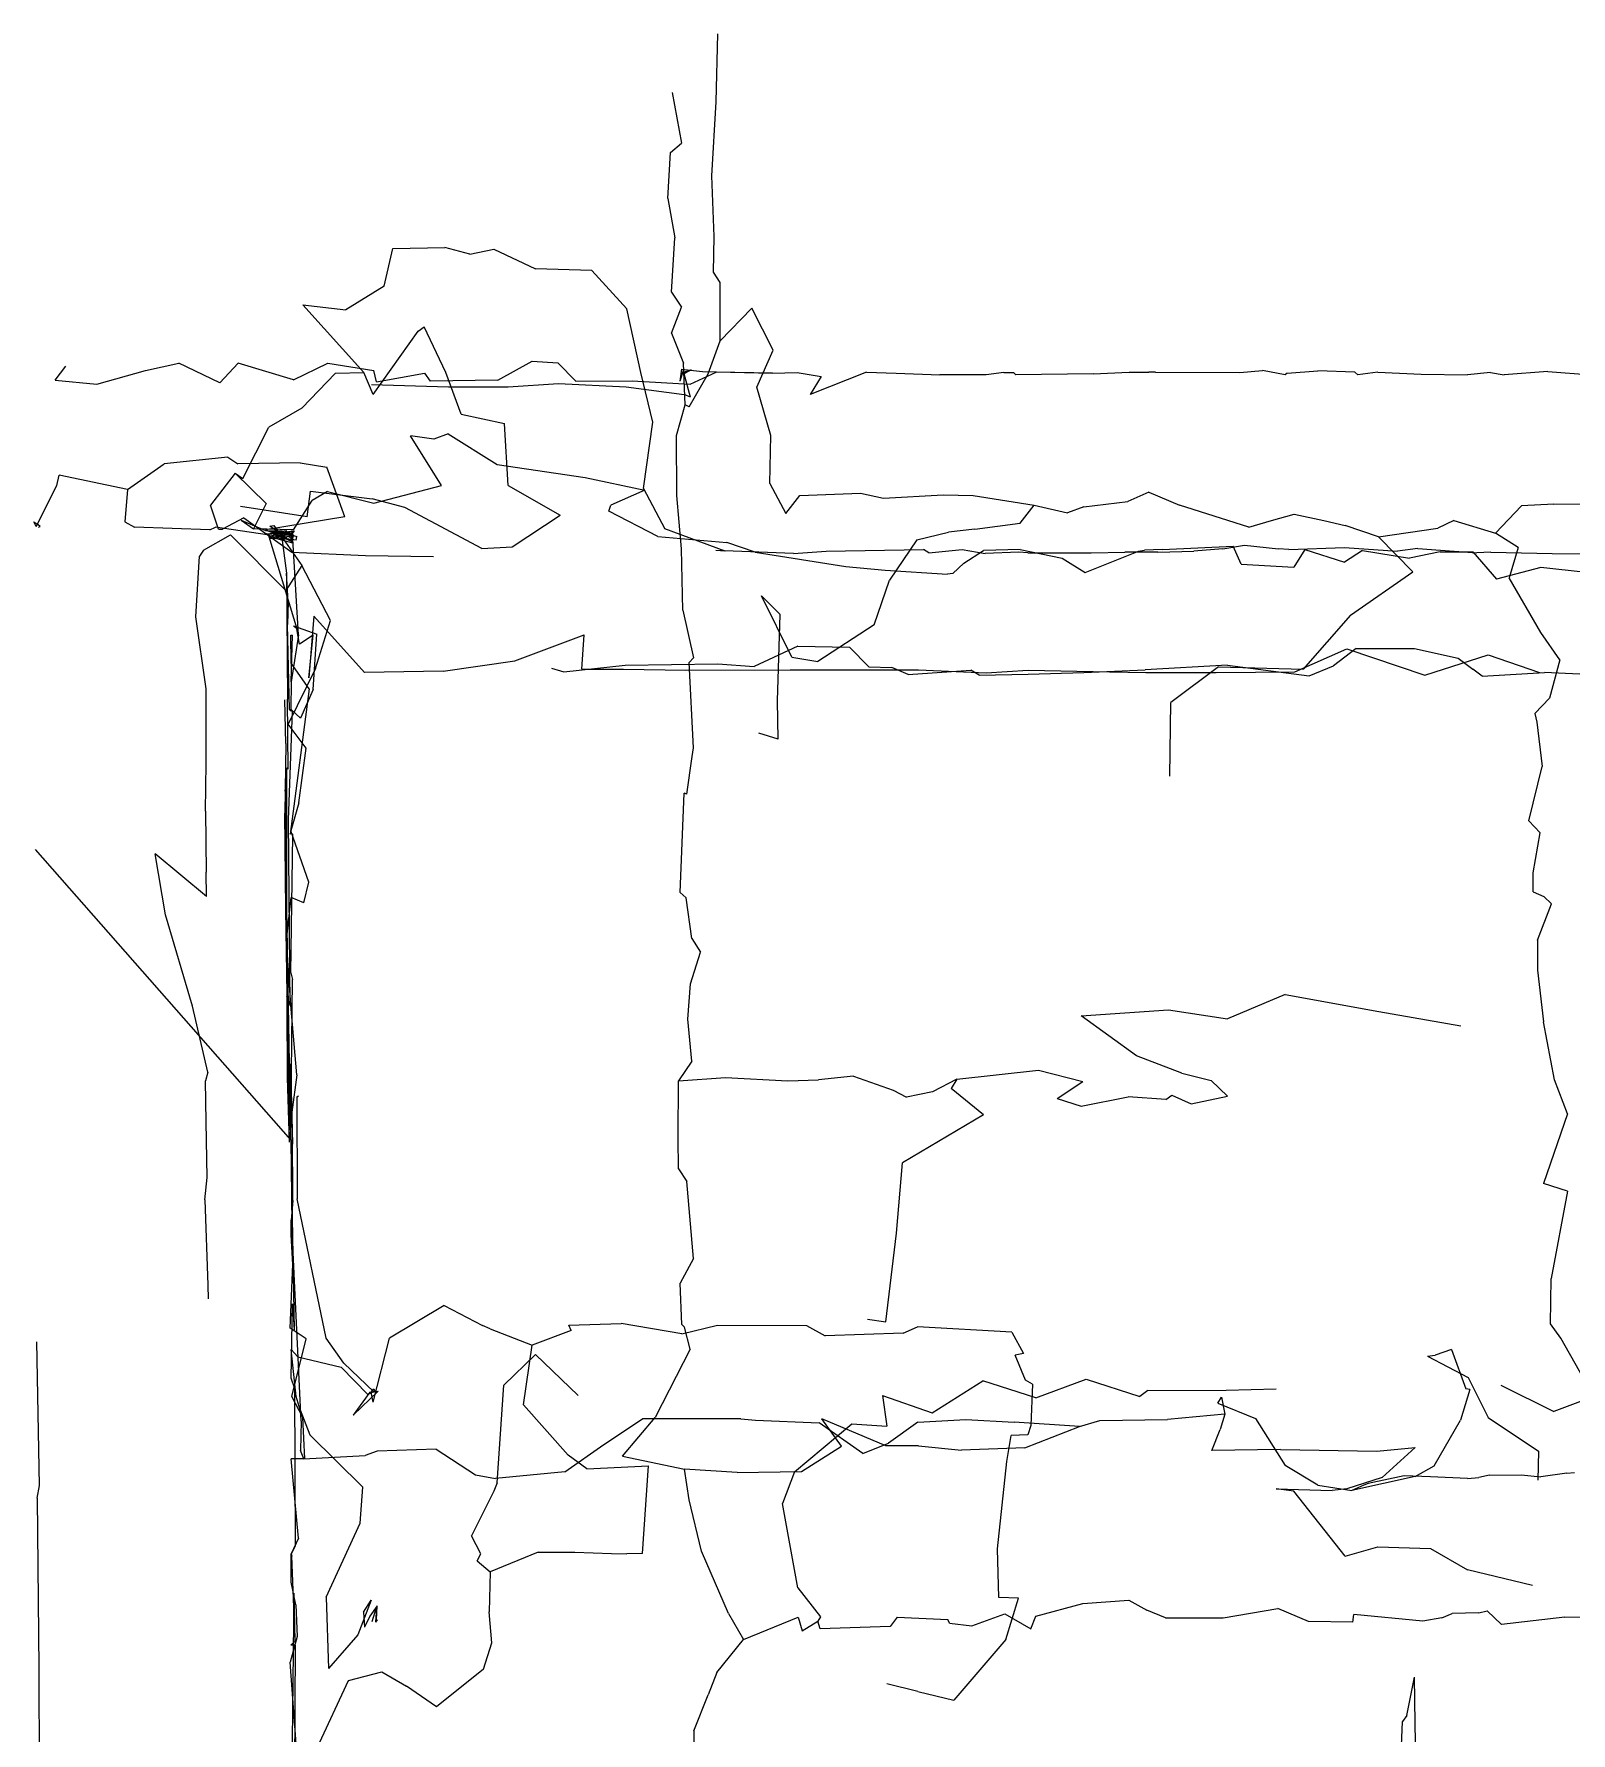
# Model space of a CAD drawing. Extents: x -23.69 to -18.89, y 7.29 to 15.59.
# Drawn here: x -23.686 to -20.872, y 12.476 to 15.587 of the extents above; entities that cross this region are included whole.
import ezdxf

# ---------------------------------------------------------------- set-up
doc = ezdxf.new("R2010")
doc.units = 0

msp = doc.modelspace()

# ---------------------------------------------------------------- linework, layer by layer
at = {"layer": 'SKELETON'}
for p, q in [((-22.437, 15.463, 2.879), (-22.434, 15.587, 2.856)), ((-22.518, 15.48, 2.823), (-22.500999, 15.387, 2.809)), ((-22.445, 15.327, 2.866), (-22.437, 15.463, 2.879)), ((-22.525999, 15.286, 2.834), (-22.521, 15.37, 2.837)), ((-22.521, 15.37, 2.837), (-22.500999, 15.387, 2.809)), ((-22.441, 15.216, 2.871), (-22.445, 15.327, 2.866)), ((-22.525999, 15.286, 2.834), (-22.513, 15.214, 2.841)), ((-22.518999, 15.114, 2.847), (-22.513, 15.214, 2.841)), ((-22.441999, 15.151, 2.874), (-22.441, 15.216, 2.871)), ((-23.045, 15.125, -1.481), (-23.028999, 15.194, -1.488)), ((-23.028999, 15.194, -1.488), (-22.934, 15.196, -1.482)), ((-22.888, 15.184, -1.488), (-22.934, 15.196, -1.482)), ((-22.888, 15.184, -1.488), (-22.844, 15.193, -1.487)), ((-22.844, 15.193, -1.487), (-22.768, 15.157, -1.482)), ((-22.665001, 15.154, -1.49), (-22.768, 15.157, -1.482)), ((-22.665001, 15.154, -1.49), (-22.601, 15.084, -1.479)), ((-22.43, 15.132, 2.826), (-22.441999, 15.151, 2.874)), ((-23.045, 15.125, -1.481), (-23.115, 15.082, -1.483)), ((-22.43, 15.025, 2.841), (-22.43, 15.132, 2.826)), ((-23.082001, 14.967, -1.458), (-23.194, 15.091, -1.481)), ((-23.194, 15.091, -1.481), (-23.115, 15.082, -1.483)), ((-22.518999, 15.114, 2.847), (-22.500999, 15.087, 2.833)), ((-22.575001, 14.967, -1.466), (-22.601, 15.084, -1.479)), ((-22.518999, 15.039, 2.851), (-22.500999, 15.087, 2.833)), ((-22.43, 15.025, 2.841), (-22.372, 15.085, 2.826)), ((-22.333, 15.008, 2.831), (-22.372, 15.085, 2.826)), ((-23.065001, 14.927, -1.46), (-22.983, 15.043, -1.483)), ((-22.983, 15.043, -1.483), (-22.972, 15.051, -1.483)), ((-22.931999, 14.967, -1.476), (-22.972, 15.051, -1.483)), ((-22.518999, 15.039, 2.851), (-22.497, 14.984, 2.833)), ((-22.452, 14.965, 2.82), (-22.43, 15.025, 2.841)), ((-22.363001, 14.94, 2.826), (-22.333, 15.008, 2.831)), ((-23.646999, 14.953, -0.325), (-23.628, 14.979, -0.358)), ((-23.570999, 14.946, -0.336), (-23.482, 14.971, -0.319)), ((-23.482, 14.971, -0.319), (-23.421, 14.984, -0.336)), ((-23.346001, 14.948, -0.343), (-23.421, 14.984, -0.336)), ((-23.346001, 14.948, -0.343), (-23.312, 14.984, -0.34)), ((-23.211, 14.954, -0.322), (-23.312, 14.984, -0.34)), ((-23.211, 14.954, -0.322), (-23.148001, 14.984, -0.339)), ((-23.134001, 14.966, -1.429), (-23.195999, 14.902, -1.355)), ((-23.148001, 14.984, -0.339), (-23.063999, 14.971, -0.316)), ((-23.134001, 14.966, -1.429), (-23.082001, 14.967, -1.458)), ((-23.065001, 14.927, -1.46), (-23.082001, 14.967, -1.458)), ((-23.059, 14.95, -0.347), (-23.063999, 14.971, -0.316)), ((-23.059, 14.95, -0.347), (-22.971001, 14.966, -0.314)), ((-22.971001, 14.966, -0.314), (-22.961, 14.951, -0.346)), ((-22.903999, 14.891, -1.473), (-22.931999, 14.967, -1.476)), ((-22.837, 14.953, -0.321), (-22.774, 14.988, -0.348)), ((-22.774, 14.988, -0.348), (-22.726999, 14.985, -0.34)), ((-22.694, 14.951, -0.342), (-22.726999, 14.985, -0.34)), ((-22.552999, 14.876, -1.463), (-22.575001, 14.967, -1.466)), ((-22.500999, 14.973, -0.505), (-22.504, 14.951, -0.526)), ((-22.497, 14.972, -0.596), (-22.504, 14.951, -0.526)), ((-22.500999, 14.973, -0.505), (-22.462, 14.969, -0.491)), ((-22.493999, 14.908, 2.835), (-22.497, 14.984, 2.833)), ((-22.496, 14.968, -0.697), (-22.497, 14.972, -0.596)), ((-22.486, 14.971, -0.915), (-22.496, 14.965, -0.954)), ((-22.486, 14.971, -0.735), (-22.496, 14.968, -0.697)), ((-22.483999, 14.922, -0.982), (-22.496, 14.965, -0.954)), ((-22.483, 14.972, -0.875), (-22.493999, 14.966, -0.804)), ((-22.486, 14.971, -0.735), (-22.493999, 14.966, -0.804)), ((-22.487, 14.904, 2.827), (-22.452, 14.965, 2.82)), ((-22.486, 14.971, -0.915), (-22.483, 14.972, -0.875)), ((-22.485001, 14.946, -0.37), (-22.437, 14.968, -0.398)), ((-22.462, 14.969, -0.491), (-22.334, 14.966, -0.427)), ((-22.334, 14.966, -0.427), (-22.437, 14.968, -0.398)), ((-22.334, 14.966, -0.427), (-22.289, 14.967, -0.388)), ((-22.289, 14.967, -0.388), (-22.245001, 14.96, -0.386)), ((-22.162001, 14.968, -0.469), (-22.264999, 14.927, -0.403)), ((-22.162001, 14.968, -0.469), (-22.108, 14.966, -0.47)), ((-22.108, 14.966, -0.47), (-22.028, 14.963, -0.487)), ((-21.910999, 14.967, -0.498), (-21.943001, 14.963, -0.499)), ((-21.910999, 14.967, -0.498), (-21.893, 14.967, -0.504)), ((-21.893, 14.967, -0.504), (-21.889, 14.963, -0.506)), ((-21.747, 14.965, -0.52), (-21.889, 14.963, -0.506)), ((-21.747, 14.965, -0.52), (-21.681, 14.968, -0.526)), ((-21.681, 14.968, -0.526), (-21.645, 14.968, -0.523)), ((-21.632999, 14.968, -0.531), (-21.645, 14.968, -0.523)), ((-21.632999, 14.968, -0.531), (-21.479, 14.967, -0.535)), ((-21.479, 14.967, -0.535), (-21.437, 14.971, -0.523)), ((-21.396, 14.963, -0.53), (-21.437, 14.971, -0.523)), ((-21.392, 14.966, -0.53), (-21.396, 14.963, -0.53)), ((-21.392, 14.966, -0.53), (-21.336, 14.97, -0.522)), ((-21.268, 14.968, -0.523), (-21.336, 14.97, -0.522)), ((-21.268, 14.968, -0.523), (-21.263, 14.963, -0.523)), ((-21.226, 14.968, -0.527), (-21.263, 14.963, -0.523)), ((-21.226, 14.968, -0.527), (-21.146999, 14.964, -0.517)), ((-21.146999, 14.964, -0.517), (-21.062, 14.963, -0.508)), ((-21.02, 14.967, -0.502), (-21.062, 14.963, -0.508)), ((-21.02, 14.967, -0.502), (-20.995001, 14.963, -0.502)), ((-20.915001, 14.969, -0.488), (-20.995001, 14.963, -0.502)), ((-20.915001, 14.969, -0.488), (-20.834999, 14.963, -0.469)), ((-23.646999, 14.953, -0.325), (-23.570999, 14.946, -0.336)), ((-23.068001, 14.945, -0.827), (-22.927, 14.941, -0.832)), ((-22.837, 14.953, -0.321), (-22.961, 14.951, -0.346)), ((-22.927, 14.941, -0.832), (-22.818001, 14.941, -0.832)), ((-22.818001, 14.941, -0.832), (-22.726, 14.947, -0.822)), ((-22.726, 14.947, -0.822), (-22.601999, 14.941, -0.827)), ((-22.694, 14.951, -0.342), (-22.591, 14.952, -0.344)), ((-22.601999, 14.941, -0.827), (-22.496, 14.927, -0.959)), ((-22.591, 14.952, -0.344), (-22.485001, 14.946, -0.37)), ((-22.337, 14.852, 2.837), (-22.363001, 14.94, 2.826)), ((-22.245001, 14.96, -0.386), (-22.264999, 14.927, -0.403)), ((-21.943001, 14.963, -0.499), (-22.028, 14.963, -0.487)), ((-23.195999, 14.902, -1.355), (-23.256001, 14.867, -1.328)), ((-22.51, 14.852, 2.866), (-22.493999, 14.908, 2.835)), ((-22.483999, 14.922, -0.982), (-22.496, 14.927, -0.959)), ((-22.487, 14.904, 2.827), (-22.493999, 14.908, 2.835)), ((-22.903999, 14.891, -1.473), (-22.825001, 14.874, -1.471)), ((-22.818001, 14.76, -1.447), (-22.825001, 14.874, -1.471)), ((-22.57, 14.755, -1.429), (-22.552999, 14.876, -1.463)), ((-23.304001, 14.773, -1.265), (-23.256001, 14.867, -1.328)), ((-22.940001, 14.76, -1.175), (-22.997, 14.851, -1.228)), ((-22.954, 14.845, -1.304), (-22.997, 14.851, -1.228)), ((-22.927999, 14.855, -1.234), (-22.954, 14.845, -1.304)), ((-22.927999, 14.855, -1.234), (-22.837999, 14.799, -1.217)), ((-22.509001, 14.742, 2.864), (-22.51, 14.852, 2.866)), ((-22.339001, 14.764, 2.898), (-22.337, 14.852, 2.837)), ((-23.330999, 14.812, 3.21), (-23.448, 14.8, 3.194)), ((-23.330999, 14.812, 3.21), (-23.313, 14.8, 3.196)), ((-23.643999, 14.76, 3.197), (-23.639999, 14.779, 3.196)), ((-23.514999, 14.753, 3.193), (-23.639999, 14.779, 3.196)), ((-23.514999, 14.753, 3.193), (-23.448, 14.8, 3.194)), ((-23.318001, 14.783, -1.206), (-23.363001, 14.724, -1.142)), ((-23.318001, 14.783, -1.206), (-23.304001, 14.773, -1.265)), ((-23.318001, 14.783, -1.206), (-23.261, 14.727, -1.093)), ((-23.198999, 14.802, 3.197), (-23.313, 14.8, 3.196)), ((-23.198999, 14.802, 3.197), (-23.15, 14.794, 3.195)), ((-23.117001, 14.703, 3.239), (-23.15, 14.794, 3.195)), ((-22.837999, 14.799, -1.217), (-22.677, 14.775, -1.231)), ((-23.681999, 14.685, 3.135), (-23.643999, 14.76, 3.197)), ((-23.514999, 14.753, 3.193), (-23.52, 14.694, 3.198)), ((-23.186001, 14.703, -1.433), (-23.18, 14.75, -1.43)), ((-23.18, 14.75, -1.43), (-23.066999, 14.736, -1.448)), ((-23.149, 14.749, -1.176), (-23.177, 14.733, -1.05)), ((-23.149, 14.749, -1.176), (-23.063999, 14.728, -1.189)), ((-23.063999, 14.728, -1.189), (-22.940001, 14.76, -1.175)), ((-22.818001, 14.76, -1.447), (-22.723, 14.706, -1.427)), ((-22.677, 14.775, -1.231), (-22.568001, 14.752, -1.181)), ((-22.568001, 14.752, -1.181), (-22.629999, 14.724, -1.113)), ((-22.57, 14.755, -1.429), (-22.531, 14.681, -1.428)), ((-22.339001, 14.764, 2.898), (-22.309999, 14.709, 2.972)), ((-21.645, 14.748, 3.212), (-21.684, 14.731, 3.208)), ((-21.645, 14.748, 3.212), (-21.589001, 14.724, 3.191)), ((-23.348, 14.68, -1.212), (-23.363001, 14.724, -1.142)), ((-23.186001, 14.703, -1.433), (-23.308001, 14.722, -1.442)), ((-23.261, 14.727, -1.093), (-23.284, 14.681, -1.056)), ((-23.211, 14.679, -1.078), (-23.177, 14.733, -1.05)), ((-23.007, 14.72, -1.449), (-23.066999, 14.736, -1.448)), ((-22.865999, 14.645, -1.438), (-23.007, 14.72, -1.449)), ((-22.634001, 14.713, -1.097), (-22.629999, 14.724, -1.113)), ((-22.500999, 14.644, 2.867), (-22.509001, 14.742, 2.864)), ((-22.309999, 14.709, 2.972), (-22.284, 14.742, 2.989)), ((-22.284, 14.742, 2.989), (-22.173, 14.746, 3.048)), ((-22.173, 14.746, 3.048), (-22.131001, 14.737, 3.075)), ((-22.131001, 14.737, 3.075), (-22.021999, 14.743, 3.115)), ((-22.021999, 14.743, 3.115), (-21.966999, 14.742, 3.133)), ((-21.966999, 14.742, 3.133), (-21.855, 14.724, 3.166)), ((-21.881001, 14.691, 3.116), (-21.855, 14.724, 3.166)), ((-21.855, 14.724, 3.166), (-21.794001, 14.71, 3.197)), ((-21.764, 14.721, 3.206), (-21.794001, 14.71, 3.197)), ((-21.764, 14.721, 3.206), (-21.684, 14.731, 3.208)), ((-21.462, 14.684, 3.19), (-21.589001, 14.724, 3.191)), ((-21.011, 14.673, 3.199), (-20.962999, 14.723, 3.19)), ((-20.903999, 14.726, 3.18), (-20.962999, 14.723, 3.19)), ((-20.903999, 14.726, 3.18), (-20.781, 14.727, 3.149)), ((-23.681999, 14.685, 3.135), (-23.686001, 14.694, 3.059)), ((-23.686001, 14.694, 3.059), (-23.679001, 14.689, 2.842)), ((-23.674999, 14.685, 2.245), (-23.679001, 14.689, 2.842)), ((-23.677999, 14.684, 2.216), (-23.674999, 14.685, 2.245)), ((-23.52, 14.694, 3.198), (-23.502001, 14.684, 3.178)), ((-23.364, 14.679, 3.201), (-23.502001, 14.684, 3.178)), ((-23.364, 14.679, 3.201), (-23.354, 14.684, 3.191)), ((-23.226, 14.665, 3.103), (-23.354, 14.684, 3.191)), ((-23.302, 14.701, -1.305), (-23.341, 14.68, -1.244)), ((-23.306999, 14.697, -0.97), (-23.261999, 14.678, -0.875)), ((-23.306999, 14.697, -0.97), (-23.284, 14.681, -1.056)), ((-23.302, 14.701, -1.305), (-23.214001, 14.638, -1.211)), ((-23.117001, 14.703, 3.239), (-23.261999, 14.679, 3.358)), ((-23.254, 14.686, 3.613), (-23.247, 14.687, 3.713)), ((-23.223, 14.664, 3.496), (-23.254, 14.686, 3.613)), ((-23.247, 14.687, 3.713), (-23.195999, 14.614, 3.836)), ((-22.811001, 14.648, -1.428), (-22.723, 14.706, -1.427)), ((-22.544001, 14.667, -1.115), (-22.634001, 14.713, -1.097)), ((-21.964001, 14.68, 3.092), (-21.881001, 14.691, 3.116)), ((-21.462, 14.684, 3.19), (-21.421, 14.696, 3.199)), ((-21.421, 14.696, 3.199), (-21.379, 14.708, 3.229)), ((-21.379, 14.708, 3.229), (-21.325001, 14.696, 3.195)), ((-21.325001, 14.696, 3.195), (-21.285999, 14.687, 3.193)), ((-21.225, 14.666, 3.228), (-21.285999, 14.687, 3.193)), ((-21.087, 14.696, 3.18), (-21.115999, 14.682, 3.213)), ((-21.087, 14.696, 3.18), (-21.011, 14.673, 3.199)), ((-23.375999, 14.642, 3.794), (-23.326, 14.67, 3.842)), ((-23.348, 14.68, -1.212), (-23.341, 14.68, -1.244)), ((-23.326, 14.67, 3.842), (-23.225, 14.568, 3.856)), ((-23.211, 14.679, -1.078), (-23.284, 14.681, -1.056)), ((-23.261999, 14.679, 3.358), (-23.223, 14.664, 3.496)), ((-23.261999, 14.678, -0.875), (-23.239, 14.677, -0.757)), ((-23.26, 14.672, 1.703), (-23.209, 14.677, 1.645)), ((-23.228001, 14.671, 1.833), (-23.26, 14.672, 1.703)), ((-23.221001, 14.671, 2.777), (-23.257999, 14.677, 2.868)), ((-23.257999, 14.677, 2.868), (-23.232, 14.677, 3.036)), ((-23.205999, 14.66, -0.627), (-23.256001, 14.667, -0.55)), ((-23.256001, 14.667, -0.55), (-23.205, 14.498, -0.469)), ((-23.253, 14.664, -0.168), (-23.246, 14.671, -0.135)), ((-23.253, 14.664, -0.168), (-23.212, 14.662, -0.205)), ((-23.223, 14.677, 2.467), (-23.249001, 14.674, 2.559)), ((-23.249001, 14.674, 2.559), (-23.238001, 14.674, 2.654)), ((-23.249001, 14.665, 0.245), (-23.247, 14.665, 0.342)), ((-23.249001, 14.665, 0.245), (-23.212999, 14.655, 0.232)), ((-23.212999, 14.672, 0.374), (-23.247, 14.665, 0.342)), ((-23.246, 14.671, -0.135), (-23.212999, 14.659, -0.114)), ((-23.239, 14.677, -0.757), (-23.205, 14.667, -0.683)), ((-23.238001, 14.674, 2.654), (-23.221001, 14.671, 2.777)), ((-23.233, 14.669, 1.426), (-23.212999, 14.674, 1.569)), ((-23.233, 14.669, 1.426), (-23.212999, 14.673, 1.417)), ((-23.233, 14.669, 1.426), (-23.224001, 14.6, 1.457)), ((-23.232, 14.677, 3.036), (-23.226, 14.665, 3.103)), ((-23.212999, 14.668, -0.018), (-23.23, 14.665, 0.027)), ((-23.23, 14.665, 0.027), (-23.212999, 14.657, 0.095)), ((-23.228001, 14.671, 1.833), (-23.221001, 14.675, 1.908)), ((-23.226999, 14.671, 1.083), (-23.212999, 14.678, 1.055)), ((-23.226999, 14.671, 1.083), (-23.218, 14.671, 1.21)), ((-23.225, 14.675, 2.296), (-23.223, 14.677, 2.467)), ((-23.221001, 14.673, 2.153), (-23.225, 14.675, 2.296)), ((-23.225, 14.67, 2.032), (-23.221001, 14.673, 2.153)), ((-23.225, 14.67, 2.032), (-23.212999, 14.67, 1.947)), ((-23.221001, 14.675, 1.908), (-23.212999, 14.67, 1.947)), ((-23.219, 14.665, 1.575), (-23.209, 14.677, 1.645)), ((-23.219, 14.665, 1.575), (-23.212999, 14.674, 1.569)), ((-23.218, 14.671, 1.21), (-23.211, 14.667, 1.249)), ((-23.216, 14.667, 0.984), (-23.212999, 14.678, 1.055)), ((-23.216, 14.664, 0.809), (-23.212999, 14.672, 0.8)), ((-23.216, 14.664, 0.809), (-23.211, 14.667, 0.949)), ((-23.216, 14.667, 0.984), (-23.211, 14.667, 0.949)), ((-23.215, 14.658, 0.453), (-23.212999, 14.674, 0.568)), ((-23.215, 14.658, 0.453), (-23.212999, 14.658, 0.439)), ((-23.214001, 14.667, 0.587), (-23.212999, 14.674, 0.568)), ((-23.214001, 14.667, 0.587), (-23.214001, 14.66, 0.699)), ((-23.214001, 14.66, 0.699), (-23.212999, 14.667, 0.716)), ((-23.211, 14.667, 1.249), (-23.212999, 14.675, 1.289)), ((-23.212999, 14.675, 1.289), (-23.212999, 14.673, 1.417)), ((-23.212999, 14.672, 0.374), (-23.212999, 14.658, 0.439)), ((-23.212999, 14.667, 0.716), (-23.212999, 14.672, 0.8)), ((-23.212999, 14.668, -0.018), (-23.212999, 14.659, -0.114)), ((-23.212999, 14.657, 0.095), (-23.212999, 14.655, 0.232)), ((-23.202, 14.487, -0.113), (-23.212, 14.662, -0.205)), ((-23.205999, 14.66, -0.627), (-23.205, 14.667, -0.683)), ((-22.544001, 14.667, -1.115), (-22.417999, 14.656, -1.116)), ((-22.421, 14.64, -1.429), (-22.531, 14.681, -1.428)), ((-22.365999, 14.638, -1.122), (-22.417999, 14.656, -1.116)), ((-22.07, 14.661, 3.083), (-22.120001, 14.587, 3.077)), ((-22.07, 14.661, 3.083), (-22.011999, 14.675, 3.075)), ((-21.964001, 14.68, 3.092), (-22.011999, 14.675, 3.075)), ((-21.225, 14.666, 3.228), (-21.115999, 14.682, 3.213)), ((-21.225, 14.666, 3.228), (-21.162001, 14.602, 3.196)), ((-20.969, 14.647, 3.168), (-21.011, 14.673, 3.199)), ((-23.389999, 14.52, 3.863), (-23.382999, 14.631, 3.855)), ((-23.375999, 14.642, 3.794), (-23.382999, 14.631, 3.855)), ((-23.214001, 14.638, -1.211), (-23.079, 14.632, -1.22)), ((-23.079, 14.632, -1.22), (-22.955, 14.63, -1.2)), ((-22.865999, 14.645, -1.438), (-22.811001, 14.648, -1.428)), ((-22.497999, 14.532, 2.863), (-22.500999, 14.644, 2.867)), ((-22.421, 14.64, -1.429), (-22.438, 14.641, -1.358)), ((-22.296, 14.636, -1.431), (-22.438, 14.641, -1.358)), ((-22.365999, 14.638, -1.122), (-22.200001, 14.612, -1.119)), ((-22.296, 14.636, -1.431), (-22.236, 14.64, -1.482)), ((-22.236, 14.64, -1.482), (-22.058001, 14.643, -1.48)), ((-22.048, 14.637, -1.494), (-22.058001, 14.643, -1.48)), ((-22.048, 14.637, -1.494), (-21.987, 14.643, -1.507)), ((-21.987, 14.643, -1.507), (-21.945, 14.636, -1.474)), ((-21.983999, 14.618, -1.119), (-21.948, 14.641, -1.133)), ((-21.881001, 14.643, -1.152), (-21.948, 14.641, -1.133)), ((-21.882999, 14.638, -1.475), (-21.945, 14.636, -1.474)), ((-21.867001, 14.637, -1.5), (-21.882999, 14.638, -1.475)), ((-21.881001, 14.643, -1.152), (-21.804001, 14.627, -1.115)), ((-21.867001, 14.637, -1.5), (-21.750999, 14.637, -1.507)), ((-21.804001, 14.627, -1.115), (-21.761999, 14.601, -1.119)), ((-21.761999, 14.601, -1.119), (-21.664, 14.64, -1.116)), ((-21.750999, 14.637, -1.507), (-21.688999, 14.638, -1.482)), ((-21.629, 14.638, -1.509), (-21.688999, 14.638, -1.482)), ((-21.664, 14.64, -1.116), (-21.653, 14.642, -1.123)), ((-21.620001, 14.643, -1.148), (-21.653, 14.642, -1.123)), ((-21.629, 14.638, -1.509), (-21.563, 14.64, -1.476)), ((-21.620001, 14.643, -1.148), (-21.490999, 14.649, -1.138)), ((-21.51, 14.644, -1.506), (-21.563, 14.64, -1.476)), ((-21.51, 14.644, -1.506), (-21.469999, 14.651, -1.473)), ((-21.476, 14.616, -1.119), (-21.490999, 14.649, -1.138)), ((-21.469999, 14.651, -1.473), (-21.408001, 14.644, -1.478)), ((-21.389, 14.643, -1.506), (-21.408001, 14.644, -1.478)), ((-21.389, 14.643, -1.506), (-21.287001, 14.647, -1.498)), ((-21.360001, 14.643, -1.127), (-21.379999, 14.611, -1.119)), ((-21.360001, 14.643, -1.127), (-21.287001, 14.62, -1.118)), ((-21.287001, 14.647, -1.498), (-21.190001, 14.64, -1.48)), ((-21.254, 14.641, -1.138), (-21.287001, 14.62, -1.118)), ((-21.254, 14.641, -1.138), (-21.167999, 14.627, -1.118)), ((-21.153, 14.645, -1.497), (-21.190001, 14.64, -1.48)), ((-21.112, 14.639, -1.126), (-21.167999, 14.627, -1.118)), ((-21.153, 14.645, -1.497), (-21.045, 14.637, -1.482)), ((-21.112, 14.639, -1.126), (-21.052, 14.639, -1.121)), ((-21.052, 14.639, -1.121), (-21.009001, 14.589, -1.118)), ((-21.018999, 14.638, -1.504), (-21.045, 14.637, -1.482)), ((-21.018999, 14.638, -1.504), (-20.907, 14.636, -1.512)), ((-20.969, 14.647, 3.168), (-20.986, 14.591, 3.189)), ((-20.907, 14.636, -1.512), (-20.763, 14.635, -1.503)), ((-23.195999, 14.614, 3.836), (-23.225, 14.568, 3.856)), ((-23.221001, 14.548, 1.288), (-23.224001, 14.6, 1.457)), ((-23.224001, 14.6, 1.457), (-23.222, 14.369, 1.604)), ((-23.143, 14.513, 3.84), (-23.195999, 14.614, 3.836)), ((-22.200001, 14.612, -1.119), (-22.128, 14.605, -1.119)), ((-22.128, 14.605, -1.119), (-22.014, 14.598, -1.118)), ((-22.004, 14.599, -1.118), (-22.014, 14.598, -1.118)), ((-21.983999, 14.618, -1.119), (-22.004, 14.599, -1.118)), ((-21.476, 14.616, -1.119), (-21.379999, 14.611, -1.119)), ((-21.275999, 14.523, 3.233), (-21.162001, 14.602, 3.196)), ((-20.927999, 14.61, -1.118), (-21.009001, 14.589, -1.118)), ((-20.927999, 14.491, 3.197), (-20.986, 14.591, 3.189)), ((-20.844999, 14.601, -1.112), (-20.927999, 14.61, -1.118)), ((-22.148001, 14.505, 3.051), (-22.120001, 14.587, 3.077)), ((-23.221001, 14.548, 1.288), (-23.222, 14.506, 1.229)), ((-22.497999, 14.532, 2.863), (-22.479, 14.445, 2.836)), ((-22.299, 14.446, 2.985), (-22.354, 14.558, 2.962)), ((-22.32, 14.524, 2.902), (-22.354, 14.558, 2.962)), ((-23.371, 14.388, 3.838), (-23.389999, 14.52, 3.863)), ((-23.218, 14.35, 1.035), (-23.222, 14.506, 1.229)), ((-23.205, 14.498, -0.469), (-23.211, 14.503, -0.39)), ((-23.211, 14.503, -0.39), (-23.167999, 14.488, -0.282)), ((-23.200001, 14.47, -0.486), (-23.205, 14.498, -0.469)), ((-23.174, 14.521, -0.735), (-23.183001, 14.408, -0.606)), ((-23.174, 14.521, -0.735), (-23.080999, 14.418, -0.569)), ((-23.171, 14.425, 3.862), (-23.143, 14.513, 3.84)), ((-22.325001, 14.366, 2.902), (-22.32, 14.524, 2.902)), ((-22.148001, 14.505, 3.051), (-22.250999, 14.438, 3.009)), ((-21.275999, 14.523, 3.233), (-21.363001, 14.424, 3.239)), ((-23.215, 14.435, 0.047), (-23.216, 14.486, 0.052)), ((-23.216, 14.486, 0.052), (-23.212999, 14.486, -0.028)), ((-23.202, 14.487, -0.113), (-23.215, 14.401, -0.09)), ((-23.215, 14.401, -0.09), (-23.212999, 14.486, -0.028)), ((-23.174999, 14.486, -0.538), (-23.200001, 14.47, -0.486)), ((-23.183001, 14.408, -0.606), (-23.174999, 14.486, -0.538)), ((-23.174999, 14.387, -0.24), (-23.167999, 14.488, -0.282)), ((-22.806, 14.439, -0.547), (-22.679001, 14.487, -0.575)), ((-22.683001, 14.424, -0.594), (-22.679001, 14.487, -0.575)), ((-20.893, 14.441, 3.181), (-20.927999, 14.491, 3.197)), ((-22.937, 14.42, -0.583), (-22.806, 14.439, -0.547)), ((-22.487, 14.436, 2.843), (-22.479, 14.445, 2.836)), ((-22.479, 14.28, 2.836), (-22.487, 14.436, 2.843)), ((-22.288, 14.466, -0.025), (-22.368, 14.429, -0.051)), ((-22.299, 14.446, 2.985), (-22.250999, 14.438, 3.009)), ((-22.288, 14.466, -0.025), (-22.193001, 14.464, -0.024)), ((-22.193001, 14.464, -0.024), (-22.158001, 14.428, -0.052)), ((-21.378, 14.419, -0.597), (-21.283001, 14.461, -0.565)), ((-21.266001, 14.462, -0.02), (-21.306999, 14.43, -0.057)), ((-21.283001, 14.461, -0.565), (-21.139999, 14.413, -0.584)), ((-21.266001, 14.462, -0.02), (-21.159, 14.462, -0.033)), ((-21.159, 14.462, -0.033), (-21.079, 14.444, -0.052)), ((-21.139999, 14.413, -0.584), (-21.024, 14.45, -0.604)), ((-21.079, 14.444, -0.052), (-21.052, 14.424, -0.055)), ((-21.024, 14.45, -0.604), (-20.93, 14.418, -0.595)), ((-20.893, 14.441, 3.181), (-20.912001, 14.371, 3.2)), ((-23.171, 14.425, 3.862), (-23.221001, 14.323, 3.858)), ((-23.181999, 14.388, 0.023), (-23.215, 14.435, 0.047)), ((-22.937, 14.42, -0.583), (-23.080999, 14.418, -0.569)), ((-22.739, 14.426, -0.046), (-22.716, 14.419, -0.039)), ((-22.716, 14.419, -0.039), (-22.604, 14.431, -0.053)), ((-22.683001, 14.424, -0.594), (-22.607, 14.424, -0.595)), ((-22.607, 14.424, -0.595), (-22.493, 14.422, -0.594)), ((-22.604, 14.431, -0.053), (-22.434, 14.434, -0.053)), ((-22.493, 14.422, -0.594), (-22.302, 14.423, -0.595)), ((-22.434, 14.434, -0.053), (-22.368, 14.429, -0.051)), ((-22.302, 14.423, -0.595), (-22.198, 14.423, -0.597)), ((-22.198, 14.423, -0.597), (-22.066999, 14.423, -0.598)), ((-22.158001, 14.428, -0.052), (-22.115999, 14.427, -0.051)), ((-22.086, 14.414, -0.036), (-22.115999, 14.427, -0.051)), ((-22.086, 14.414, -0.036), (-21.971001, 14.422, -0.048)), ((-22.066999, 14.423, -0.598), (-21.943001, 14.417, -0.587)), ((-21.955999, 14.413, -0.03), (-21.971001, 14.422, -0.048)), ((-21.955999, 14.413, -0.03), (-21.865999, 14.415, -0.018)), ((-21.943001, 14.417, -0.587), (-21.865999, 14.422, -0.598)), ((-21.865999, 14.422, -0.598), (-21.716999, 14.419, -0.596)), ((-21.865999, 14.415, -0.018), (-21.764, 14.418, -0.045)), ((-21.764, 14.418, -0.045), (-21.652, 14.423, -0.051)), ((-21.716999, 14.419, -0.596), (-21.650999, 14.418, -0.595)), ((-21.500999, 14.431, -0.058), (-21.652, 14.423, -0.051)), ((-21.650999, 14.418, -0.595), (-21.521999, 14.418, -0.595)), ((-21.518, 14.428, 3.228), (-21.605, 14.363, 3.216)), ((-21.521999, 14.418, -0.595), (-21.378, 14.419, -0.597)), ((-21.518, 14.428, 3.228), (-21.363001, 14.424, 3.239)), ((-21.500999, 14.431, -0.058), (-21.351999, 14.412, -0.025)), ((-21.351999, 14.412, -0.025), (-21.306999, 14.43, -0.057)), ((-21.035, 14.411, -0.023), (-21.052, 14.424, -0.055)), ((-21.035, 14.411, -0.023), (-20.921, 14.418, -0.051)), ((-20.797001, 14.412, -0.037), (-20.921, 14.418, -0.051)), ((-23.371, 14.252, 3.812), (-23.371, 14.388, 3.838)), ((-23.181999, 14.388, 0.023), (-23.216999, 14.122, -0.013)), ((-23.215, 14.401, -0.09), (-23.216, 14.351, -0.09)), ((-23.174999, 14.387, -0.24), (-23.198, 14.334, -0.181)), ((-23.225, 14.288, 1.982), (-23.226999, 14.368, 1.94)), ((-23.221001, 14.241, 1.569), (-23.222, 14.369, 1.604)), ((-23.219999, 14.148, 1.03), (-23.212999, 14.347, 1.05)), ((-23.218, 14.35, 1.035), (-23.216999, 14.348, 1.039)), ((-23.216999, 14.348, 1.039), (-23.212999, 14.347, 1.05)), ((-23.198, 14.334, -0.181), (-23.216, 14.351, -0.09)), ((-22.323999, 14.296, 2.899), (-22.325001, 14.366, 2.902)), ((-21.607, 14.228, 3.216), (-21.605, 14.363, 3.216)), ((-20.938999, 14.343, 3.199), (-20.912001, 14.371, 3.2)), ((-20.938999, 14.343, 3.199), (-20.934999, 14.327, 3.193)), ((-23.188, 14.279, 3.863), (-23.221001, 14.323, 3.858)), ((-20.934999, 14.327, 3.193), (-20.924999, 14.246, 3.202)), ((-23.225, 14.288, 1.982), (-23.226999, 14.16, 2.089)), ((-22.481001, 14.264, 2.838), (-22.479, 14.28, 2.836)), ((-22.323999, 14.296, 2.899), (-22.358999, 14.307, 2.827)), ((-23.372, 14.164, 3.809), (-23.371, 14.252, 3.812)), ((-23.201, 14.179, 3.849), (-23.188, 14.279, 3.863)), ((-22.490999, 14.195, 2.855), (-22.481001, 14.264, 2.838)), ((-23.221001, 14.241, 1.569), (-23.223, 14.243, 1.564)), ((-23.223, 13.941, 1.651), (-23.223, 14.243, 1.564)), ((-20.950001, 14.146, 3.194), (-20.924999, 14.246, 3.202)), ((-23.225, 14.191, 2.709), (-23.226, 14.203, 2.74)), ((-23.225, 14.191, 2.709), (-23.225, 14.09, 2.619)), ((-22.503, 14.015, 2.872), (-22.496, 14.197, 2.872)), ((-22.490999, 14.195, 2.855), (-22.496, 14.197, 2.872)), ((-23.372, 14.164, 3.809), (-23.371, 14.052, 3.796)), ((-23.225, 13.984, 2.042), (-23.226999, 14.16, 2.089)), ((-23.201, 14.179, 3.849), (-23.216, 14.128, 3.841)), ((-23.216999, 13.808, 0.923), (-23.219999, 14.148, 1.03)), ((-23.216999, 14.122, -0.013), (-23.216, 14.125, -0.013)), ((-23.183001, 14.034, 3.864), (-23.216, 14.128, 3.841)), ((-23.216, 14.125, -0.013), (-23.212, 14.12, 0.001)), ((-20.950001, 14.146, 3.194), (-20.929001, 14.124, 3.204)), ((-20.941999, 14.051, 3.194), (-20.929001, 14.124, 3.204)), ((-23.216, 13.562, 2.567), (-23.683001, 14.094, 2.679)), ((-23.216, 13.868, 0.259), (-23.212, 14.12, 0.001)), ((-23.445, 13.974, 3.854), (-23.464001, 14.086, 3.831)), ((-23.370001, 14.008, 3.842), (-23.464001, 14.086, 3.831)), ((-23.216, 13.562, 2.567), (-23.225, 14.09, 2.619)), ((-23.370001, 14.008, 3.842), (-23.371, 14.052, 3.796)), ((-23.191999, 13.996, 3.839), (-23.183001, 14.034, 3.864)), ((-20.941999, 14.016, 3.199), (-20.941999, 14.051, 3.194)), ((-23.224001, 13.927, 3.848), (-23.215, 14.006, 3.831)), ((-23.191999, 13.996, 3.839), (-23.215, 14.006, 3.831)), ((-22.492001, 14.005, 2.854), (-22.503, 14.015, 2.872)), ((-22.482, 13.931, 2.843), (-22.492001, 14.005, 2.854)), ((-20.941999, 14.016, 3.199), (-20.922001, 14.008, 3.204)), ((-20.908001, 13.994, 3.197), (-20.922001, 14.008, 3.204)), ((-23.396, 13.807, 3.849), (-23.445, 13.974, 3.854)), ((-23.218, 13.558, 2.164), (-23.225, 13.984, 2.042)), ((-20.934, 13.928, 3.194), (-20.908001, 13.994, 3.197)), ((-23.222, 13.676, 1.882), (-23.223, 13.941, 1.651)), ((-23.216, 13.809, 3.858), (-23.224001, 13.927, 3.848)), ((-22.482, 13.931, 2.843), (-22.466, 13.906, 2.825)), ((-20.934, 13.928, 3.194), (-20.934, 13.873, 3.196)), ((-22.483999, 13.848, 2.836), (-22.466, 13.906, 2.825)), ((-23.216, 13.868, 0.259), (-23.212999, 13.856, 0.266)), ((-23.216, 13.571, 0.351), (-23.212999, 13.856, 0.266)), ((-22.489, 13.783, 2.847), (-22.483999, 13.848, 2.836)), ((-20.934, 13.873, 3.196), (-20.923, 13.778, 3.198)), ((-23.224001, 13.825, 0.883), (-23.216999, 13.808, 0.923)), ((-21.396, 13.828, 3.247), (-21.500999, 13.784, 3.235)), ((-21.396, 13.828, 3.247), (-21.224001, 13.797, 3.25)), ((-23.368, 13.686, 3.81), (-23.396, 13.807, 3.849)), ((-23.205, 13.681, 3.841), (-23.216, 13.809, 3.858)), ((-22.482, 13.706, 2.826), (-22.489, 13.783, 2.847)), ((-21.768999, 13.789, 3.19), (-21.608999, 13.8, 3.213)), ((-21.667999, 13.716, 3.202), (-21.768999, 13.789, 3.19)), ((-21.608999, 13.8, 3.213), (-21.500999, 13.784, 3.235)), ((-21.224001, 13.797, 3.25), (-21.073999, 13.771, 3.254)), ((-20.903, 13.672, 3.18), (-20.923, 13.778, 3.198)), ((-23.216, 13.692, 0.503), (-23.216, 13.701, 0.625)), ((-23.212, 13.555, 0.702), (-23.216, 13.701, 0.625)), ((-23.216, 13.571, 0.351), (-23.216, 13.692, 0.503)), ((-22.482, 13.706, 2.826), (-22.506001, 13.67, 2.868)), ((-21.997, 13.673, 3.09), (-21.847, 13.69, 3.116)), ((-21.847, 13.69, 3.116), (-21.766001, 13.669, 3.159)), ((-21.584999, 13.684, 3.17), (-21.667999, 13.716, 3.202)), ((-23.368, 13.686, 3.81), (-23.372, 13.67, 3.787)), ((-23.371, 13.595, 3.787), (-23.372, 13.67, 3.787)), ((-23.218, 13.558, 2.164), (-23.222, 13.676, 1.882)), ((-23.205, 13.681, 3.841), (-23.214001, 13.613, 3.819)), ((-22.507, 13.565, 2.864), (-22.506001, 13.67, 2.868)), ((-22.506001, 13.67, 2.868), (-22.42, 13.676, 2.897)), ((-22.42, 13.676, 2.897), (-22.306, 13.67, 2.899)), ((-22.306, 13.67, 2.899), (-22.25, 13.672, 2.953)), ((-22.186001, 13.679, 2.986), (-22.25, 13.672, 2.953)), ((-22.186001, 13.679, 2.986), (-22.113001, 13.653, 3.052)), ((-21.997, 13.673, 3.09), (-22.041, 13.65, 3.09)), ((-21.997, 13.673, 3.09), (-22.007, 13.656, 3.07)), ((-21.813, 13.638, 3.17), (-21.766001, 13.669, 3.159)), ((-21.584999, 13.684, 3.17), (-21.531, 13.671, 3.205)), ((-21.531, 13.671, 3.205), (-21.500999, 13.642, 3.19)), ((-20.879, 13.61, 3.18), (-20.903, 13.672, 3.18)), ((-23.205, 13.641, -0.723), (-23.202, 13.643, -0.725)), ((-23.205, 13.641, -0.723), (-23.204, 13.454, -0.475)), ((-22.113001, 13.653, 3.052), (-22.089001, 13.64, 3.077)), ((-22.041, 13.65, 3.09), (-22.089001, 13.64, 3.077)), ((-21.948, 13.608, 3.111), (-22.007, 13.656, 3.07)), ((-21.813, 13.638, 3.17), (-21.768999, 13.624, 3.177)), ((-21.768999, 13.624, 3.177), (-21.683001, 13.641, 3.199)), ((-21.614, 13.636, 3.209), (-21.683001, 13.641, 3.199)), ((-21.614, 13.636, 3.209), (-21.603001, 13.644, 3.208)), ((-21.603001, 13.644, 3.208), (-21.568001, 13.628, 3.185)), ((-21.568001, 13.628, 3.185), (-21.500999, 13.642, 3.19)), ((-23.212999, 13.575, 3.824), (-23.214001, 13.613, 3.819)), ((-21.948, 13.608, 3.111), (-22.096001, 13.52, 3.067)), ((-20.879, 13.61, 3.18), (-20.923, 13.482, 3.198)), ((-23.368999, 13.493, 3.804), (-23.371, 13.595, 3.787)), ((-23.212, 13.451, 3.827), (-23.212999, 13.575, 3.824)), ((-22.506001, 13.509, 2.863), (-22.507, 13.565, 2.864)), ((-23.216, 13.562, 2.567), (-23.214001, 13.407, 2.632)), ((-23.215, 13.552, 0.709), (-23.212, 13.555, 0.702)), ((-23.215, 13.552, 0.709), (-23.212999, 13.463, 0.871)), ((-22.506001, 13.509, 2.863), (-22.490999, 13.486, 2.844)), ((-22.107, 13.391, 3.061), (-22.096001, 13.52, 3.067)), ((-23.372999, 13.452, 3.76), (-23.368999, 13.493, 3.804)), ((-22.479, 13.345, 2.832), (-22.490999, 13.486, 2.844)), ((-20.879, 13.468, 3.181), (-20.923, 13.482, 3.198)), ((-23.372999, 13.452, 3.76), (-23.368, 13.296, 3.786)), ((-23.212, 13.451, 3.827), (-23.215, 13.415, 3.827)), ((-23.212999, 13.463, 0.871), (-23.214001, 13.453, 0.865)), ((-23.214001, 13.453, 0.865), (-23.209999, 13.214, 0.97)), ((-23.150999, 13.199, -0.254), (-23.204, 13.454, -0.475)), ((-20.879, 13.468, 3.181), (-20.909, 13.308, 3.198)), ((-23.215, 13.388, 3.825), (-23.215, 13.415, 3.827)), ((-23.212, 13.334, 3.833), (-23.215, 13.388, 3.825)), ((-23.197001, 13.047, 2.557), (-23.214001, 13.407, 2.632)), ((-22.127001, 13.229, 3.066), (-22.107, 13.391, 3.061)), ((-23.216999, 13.217, 3.852), (-23.212, 13.334, 3.833)), ((-22.479, 13.345, 2.832), (-22.503, 13.3, 2.865)), ((-23.368, 13.296, 3.786), (-23.367001, 13.271, 3.79)), ((-22.5, 13.224, 2.853), (-22.503, 13.3, 2.865)), ((-20.91, 13.225, 3.197), (-20.909, 13.308, 3.198)), ((-23.215, 13.126, 1.381), (-23.212999, 13.262, 1.115)), ((-23.212999, 13.262, 1.115), (-23.209999, 13.214, 0.97)), ((-22.934999, 13.259, -1.064), (-23.035, 13.199, -1.003)), ((-22.934999, 13.259, -1.064), (-22.865, 13.222, -1.125)), ((-22.851, 13.216, -1.124), (-22.865, 13.222, -1.125)), ((-22.707001, 13.223, -1.122), (-22.611, 13.226, -1.118)), ((-22.702999, 13.213, -1.129), (-22.707001, 13.223, -1.122)), ((-22.5, 13.207, -1.128), (-22.611, 13.226, -1.118)), ((-22.5, 13.224, 2.853), (-22.495001, 13.219, 2.831)), ((-22.5, 13.207, -1.128), (-22.434999, 13.223, -1.119)), ((-22.434999, 13.223, -1.119), (-22.271999, 13.222, -1.12)), ((-22.271999, 13.222, -1.12), (-22.238001, 13.203, -1.129)), ((-22.16, 13.234, 3.054), (-22.127001, 13.229, 3.066)), ((-20.891001, 13.199, 3.181), (-20.91, 13.225, 3.197)), ((-23.676001, 12.929, 2.675), (-23.681, 13.192, 2.678)), ((-23.188, 13.198, 3.84), (-23.216999, 13.217, 3.852)), ((-23.214001, 13.092, 3.832), (-23.188, 13.198, 3.84)), ((-23.118999, 13.153, -0.237), (-23.150999, 13.199, -0.254)), ((-23.065001, 13.082, -0.975), (-23.035, 13.199, -1.003)), ((-22.851, 13.216, -1.124), (-22.774, 13.186, -1.074)), ((-22.702999, 13.213, -1.129), (-22.774, 13.186, -1.074)), ((-22.485001, 13.179, 2.794), (-22.495001, 13.219, 2.831)), ((-22.094999, 13.208, -1.13), (-22.238001, 13.203, -1.129)), ((-22.094999, 13.208, -1.13), (-22.069, 13.22, -1.12)), ((-21.896, 13.21, -1.121), (-22.069, 13.22, -1.12)), ((-21.896, 13.21, -1.121), (-21.875, 13.171, -1.121)), ((-20.830999, 13.092, 3.18), (-20.891001, 13.199, 3.181)), ((-23.202999, 13.165, 0.14), (-23.215, 13.178, 0.307)), ((-23.205999, 13.092, 0.199), (-23.215, 13.178, 0.307)), ((-23.202999, 13.165, 0.14), (-23.124001, 13.146, -0.034)), ((-22.826, 13.113, -1.232), (-22.768, 13.169, -1.252)), ((-22.790001, 13.077, -1.109), (-22.774, 13.186, -1.074)), ((-22.690001, 13.094, -1.481), (-22.768, 13.169, -1.252)), ((-22.485001, 13.179, 2.794), (-22.549, 13.054, 2.813)), ((-21.875, 13.171, -1.121), (-21.889999, 13.168, -1.125)), ((-21.871, 13.122, -1.127), (-21.889999, 13.168, -1.125)), ((-21.135, 13.166, 2.019), (-21.121, 13.168, 1.91)), ((-21.135, 13.166, 2.019), (-21.061001, 13.127, 2.017)), ((-21.091, 13.178, 1.769), (-21.121, 13.168, 1.91)), ((-21.091, 13.178, 1.769), (-21.065001, 13.106, 1.891)), ((-23.075001, 13.096, -0.161), (-23.124001, 13.146, -0.034)), ((-23.063999, 13.101, -0.276), (-23.118999, 13.153, -0.237)), ((-23.209, 13.108, 1.383), (-23.215, 13.126, 1.381)), ((-23.209, 13.108, 1.383), (-23.208, 12.818, 1.296)), ((-23.056, 13.102, -0.52), (-23.101999, 13.058, -0.437)), ((-23.070999, 13.1, -0.367), (-23.101999, 13.058, -0.437)), ((-23.063999, 13.101, -0.276), (-23.075001, 13.096, -0.161)), ((-23.070999, 13.1, -0.367), (-23.063999, 13.101, -0.276)), ((-23.069, 13.1, -0.883), (-23.063999, 13.106, -0.735)), ((-23.065001, 13.082, -0.975), (-23.069, 13.1, -0.883)), ((-23.063999, 13.106, -0.735), (-23.062, 13.101, -0.554)), ((-23.062, 13.101, -0.554), (-23.056, 13.102, -0.52)), ((-22.837999, 12.934, -1.182), (-22.826, 13.113, -1.232)), ((-22.042, 13.062, 3.092), (-21.948999, 13.121, 3.128)), ((-21.851999, 13.09, 3.155), (-21.948999, 13.121, 3.128)), ((-21.858, 13.115, -1.119), (-21.871, 13.122, -1.127)), ((-21.858, 13.115, -1.119), (-21.861, 13.039, -1.119)), ((-21.851999, 13.09, 3.155), (-21.76, 13.124, 3.184)), ((-21.76, 13.124, 3.184), (-21.662001, 13.092, 3.204)), ((-21.646999, 13.103, 3.207), (-21.662001, 13.092, 3.204)), ((-21.646999, 13.103, 3.207), (-21.504, 13.104, 3.225)), ((-21.504, 13.104, 3.225), (-21.412001, 13.106, 3.231)), ((-21.058001, 13.105, 1.756), (-21.075001, 13.049, 1.771)), ((-21.058001, 13.105, 1.756), (-21.065001, 13.106, 1.891)), ((-21.061001, 13.127, 2.017), (-21.024, 13.054, 2.062)), ((-21.000999, 13.113, 3.213), (-20.903999, 13.065, 3.197)), ((-23.194, 13.054, 3.837), (-23.214001, 13.092, 3.832)), ((-23.198999, 13.068, 0.181), (-23.205999, 13.092, 0.199)), ((-23.198999, 13.068, 0.181), (-23.181, 13.022, 0.16)), ((-22.708, 12.985, -1.126), (-22.790001, 13.077, -1.109)), ((-22.132999, 13.094, 3.052), (-22.042, 13.062, 3.092)), ((-22.132999, 13.094, 3.052), (-22.125, 13.038, 3.051)), ((-21.518999, 13.08, 2.309), (-21.511999, 13.091, 2.415)), ((-21.518999, 13.08, 2.309), (-21.450001, 13.052, 2.224)), ((-21.511999, 13.091, 2.415), (-21.506001, 13.06, 2.527)), ((-20.830999, 13.092, 3.18), (-20.903999, 13.065, 3.197)), ((-23.197001, 13.047, 2.557), (-23.198, 12.993, 2.622)), ((-23.190001, 12.978, 3.834), (-23.194, 13.054, 3.837)), ((-22.643, 13.004, 2.609), (-22.572001, 13.051, 2.56)), ((-22.608999, 12.983, 2.804), (-22.549, 13.054, 2.813)), ((-22.392, 13.051, 2.564), (-22.572001, 13.051, 2.56)), ((-22.392, 13.051, 2.564), (-22.365, 13.049, 2.562)), ((-22.365, 13.049, 2.562), (-22.249001, 13.044, 2.562)), ((-22.294001, 12.954, 2.976), (-22.188999, 13.042, 3.021)), ((-22.169001, 12.988, 2.586), (-22.249001, 13.044, 2.562)), ((-22.208, 13.001, 2.736), (-22.243999, 13.051, 2.811)), ((-22.127001, 13.002, 2.762), (-22.243999, 13.051, 2.811)), ((-22.188999, 13.042, 3.021), (-22.125, 13.038, 3.051)), ((-22.068001, 13.045, 2.563), (-22.122, 13.007, 2.585)), ((-22.068001, 13.045, 2.563), (-21.98, 13.05, 2.564)), ((-21.98, 13.05, 2.564), (-21.892, 13.045, 2.575)), ((-21.771999, 13.037, 2.573), (-21.892, 13.045, 2.575)), ((-21.872, 12.998, 2.599), (-21.771999, 13.037, 2.573)), ((-21.861, 13.039, -1.119), (-21.867001, 13.022, -1.125)), ((-21.771999, 13.037, 2.573), (-21.735001, 13.048, 2.573)), ((-21.735001, 13.048, 2.573), (-21.611, 13.05, 2.566)), ((-21.506001, 13.06, 2.527), (-21.611, 13.05, 2.566)), ((-21.506001, 13.06, 2.527), (-21.514999, 13.032, 2.567)), ((-21.450001, 13.052, 2.224), (-21.396, 12.966, 2.13)), ((-21.122999, 12.965, 1.787), (-21.075001, 13.049, 1.771)), ((-21.024, 13.054, 2.062), (-20.931999, 12.992, 2.056)), ((-23.084, 12.926, 0.113), (-23.181, 13.022, 0.16)), ((-22.714001, 12.954, 2.557), (-22.643, 13.004, 2.609)), ((-22.169001, 12.988, 2.586), (-22.122, 13.007, 2.585)), ((-21.905001, 12.973, -1.118), (-21.896999, 13.021, -1.124)), ((-21.867001, 13.022, -1.125), (-21.896999, 13.021, -1.124)), ((-21.530001, 12.993, 2.633), (-21.514999, 13.032, 2.567)), ((-23.202, 12.833, 3.837), (-23.215, 12.978, 3.853)), ((-23.190001, 12.978, 3.834), (-23.215, 12.978, 3.853)), ((-23.191999, 12.978, 2.555), (-23.198, 12.993, 2.622)), ((-23.191999, 12.978, 2.555), (-23.08, 12.984, 2.579)), ((-23.058001, 12.992, 2.619), (-23.08, 12.984, 2.579)), ((-22.950001, 12.996, 2.631), (-23.058001, 12.992, 2.619)), ((-22.950001, 12.996, 2.631), (-22.878, 12.949, 2.567)), ((-22.674, 12.96, -1.121), (-22.708, 12.985, -1.126)), ((-22.608999, 12.983, 2.804), (-22.495001, 12.959, 2.868)), ((-22.281, 12.955, 2.81), (-22.208, 13.001, 2.736)), ((-22.066999, 13.002, 2.716), (-22.127001, 13.002, 2.762)), ((-22.066999, 13.002, 2.716), (-21.988001, 12.994, 2.679)), ((-21.872, 12.998, 2.599), (-21.988001, 12.994, 2.679)), ((-21.922001, 12.813, -1.114), (-21.905001, 12.973, -1.118)), ((-21.403999, 12.995, 2.645), (-21.530001, 12.993, 2.633)), ((-21.403999, 12.995, 2.645), (-21.228001, 12.992, 2.644)), ((-21.228001, 12.992, 2.644), (-21.158001, 12.999, 2.6)), ((-21.218, 12.944, 2.558), (-21.158001, 12.999, 2.6)), ((-20.931999, 12.992, 2.056), (-20.933001, 12.939, 2.051)), ((-22.878, 12.949, 2.567), (-22.841, 12.942, 2.558)), ((-22.714001, 12.954, 2.557), (-22.841, 12.942, 2.558)), ((-22.674, 12.96, -1.121), (-22.561001, 12.965, -1.116)), ((-22.572001, 12.805, -1.171), (-22.561001, 12.965, -1.116)), ((-22.487, 12.903, 2.867), (-22.495001, 12.959, 2.868)), ((-22.399, 12.953, 2.851), (-22.495001, 12.959, 2.868)), ((-22.399, 12.953, 2.851), (-22.281, 12.955, 2.81)), ((-22.294001, 12.954, 2.976), (-22.316, 12.896, 2.971)), ((-21.336, 12.93, 2.018), (-21.396, 12.966, 2.13)), ((-21.218, 12.944, 2.558), (-21.283001, 12.923, 2.406)), ((-21.158001, 12.946, 1.895), (-21.274, 12.92, 1.955)), ((-21.177999, 12.947, 1.712), (-21.243999, 12.933, 1.854)), ((-21.129999, 12.945, 1.637), (-21.177999, 12.947, 1.712)), ((-21.158001, 12.946, 1.895), (-21.122999, 12.965, 1.787)), ((-21.062, 12.942, 1.538), (-21.129999, 12.945, 1.637)), ((-21.062, 12.942, 1.538), (-21.041, 12.944, 1.52)), ((-21.021999, 12.948, 1.48), (-21.041, 12.944, 1.52)), ((-21.021999, 12.948, 1.48), (-20.964001, 12.949, 1.395)), ((-20.964001, 12.949, 1.395), (-20.927999, 12.945, 1.398)), ((-20.879999, 12.952, 1.301), (-20.927999, 12.945, 1.398)), ((-20.879999, 12.952, 1.301), (-20.865999, 12.953, 1.276)), ((-23.68, 12.906, 2.659), (-23.676001, 12.929, 2.675)), ((-23.089001, 12.86, 0.125), (-23.084, 12.926, 0.113)), ((-22.844, 12.919, -1.159), (-22.885, 12.837, -1.123)), ((-22.837999, 12.934, -1.182), (-22.844, 12.919, -1.159)), ((-21.379999, 12.919, 2.334), (-21.412001, 12.923, 2.416)), ((-21.412001, 12.923, 2.416), (-21.309999, 12.92, 2.415)), ((-21.285999, 12.8, 2.31), (-21.379999, 12.919, 2.334)), ((-21.336, 12.93, 2.018), (-21.274, 12.92, 1.955)), ((-21.283001, 12.923, 2.406), (-21.309999, 12.92, 2.415)), ((-21.252001, 12.93, 1.89), (-21.274, 12.92, 1.955)), ((-21.243999, 12.933, 1.854), (-21.252001, 12.93, 1.89)), ((-23.68, 12.906, 2.659), (-23.677, 12.594, 2.685)), ((-22.464001, 12.809, 2.835), (-22.487, 12.903, 2.867)), ((-22.288, 12.742, 2.97), (-22.316, 12.896, 2.971)), ((-23.150999, 12.725, 0.161), (-23.089001, 12.86, 0.125)), ((-23.202, 12.833, 3.837), (-23.215, 12.804, 3.851)), ((-23.208, 12.818, 1.296), (-23.215, 12.804, 1.298)), ((-22.868, 12.804, -1.125), (-22.885, 12.837, -1.123)), ((-23.215, 12.804, 1.298), (-23.214001, 12.8, 1.295)), ((-23.215, 12.752, 3.848), (-23.215, 12.804, 3.851)), ((-23.208, 12.644, 1.281), (-23.214001, 12.8, 1.295)), ((-22.875, 12.791, -1.122), (-22.868, 12.804, -1.125)), ((-22.875, 12.791, -1.122), (-22.851, 12.771, -1.136)), ((-22.763, 12.807, -1.101), (-22.851, 12.771, -1.136)), ((-22.763, 12.807, -1.101), (-22.695999, 12.807, -1.157)), ((-22.695999, 12.807, -1.157), (-22.629, 12.805, -1.114)), ((-22.629, 12.805, -1.114), (-22.601, 12.804, -1.123)), ((-22.572001, 12.805, -1.171), (-22.601, 12.804, -1.123)), ((-22.415001, 12.695, 2.825), (-22.464001, 12.809, 2.835)), ((-21.92, 12.724, -1.113), (-21.922001, 12.813, -1.114)), ((-21.285999, 12.8, 2.31), (-21.226, 12.817, 2.259)), ((-21.226, 12.817, 2.259), (-21.129999, 12.814, 2.278)), ((-21.129999, 12.814, 2.278), (-21.062, 12.775, 2.289)), ((-22.851, 12.771, -1.136), (-22.853001, 12.698, -1.13)), ((-20.943001, 12.746, 2.308), (-21.062, 12.775, 2.289)), ((-23.207001, 12.711, 3.82), (-23.215, 12.752, 3.848)), ((-23.214001, 12.355, 1.37), (-23.209999, 12.732, 1.471)), ((-23.208, 12.644, 1.281), (-23.209999, 12.732, 1.471)), ((-23.150999, 12.725, 0.161), (-23.146999, 12.594, 0.122)), ((-22.288, 12.742, 2.97), (-22.246, 12.689, 2.951)), ((-21.884001, 12.723, -1.116), (-21.92, 12.724, -1.113)), ((-23.207001, 12.711, 3.82), (-23.204, 12.653, 3.843)), ((-23.069, 12.719, 0.08), (-23.093, 12.656, 0.108)), ((-23.083, 12.697, -0.015), (-23.069, 12.719, 0.08)), ((-23.083, 12.697, -0.015), (-23.080999, 12.67, -0.106)), ((-23.058001, 12.709, -0.382), (-23.070999, 12.69, -0.19)), ((-23.066999, 12.68, -0.695), (-23.059, 12.706, -0.644)), ((-23.059, 12.706, -0.644), (-23.061001, 12.679, -0.597)), ((-23.059, 12.683, -0.5), (-23.058001, 12.709, -0.382)), ((-22.848, 12.641, -1.147), (-22.853001, 12.698, -1.13)), ((-22.415001, 12.695, 2.825), (-22.386999, 12.647, 2.852)), ((-21.969, 12.672, 3.077), (-21.909, 12.694, 3.093)), ((-21.909, 12.694, 3.093), (-21.861, 12.667, 3.136)), ((-21.907, 12.647, -1.115), (-21.884001, 12.723, -1.116)), ((-21.851999, 12.69, 3.141), (-21.766001, 12.713, 3.182)), ((-21.766001, 12.713, 3.182), (-21.681999, 12.719, 3.2)), ((-21.681999, 12.719, 3.2), (-21.649, 12.701, 3.204)), ((-21.615, 12.687, 3.17), (-21.649, 12.701, 3.204)), ((-21.509001, 12.687, 3.177), (-21.409, 12.704, 3.189)), ((-21.353001, 12.68, 3.187), (-21.409, 12.704, 3.189)), ((-21.271999, 12.679, 3.2), (-21.27, 12.693, 3.189)), ((-21.143999, 12.681, 3.186), (-21.27, 12.693, 3.189)), ((-21.108999, 12.687, 3.18), (-21.09, 12.695, 3.197)), ((-21.041, 12.696, 3.181), (-21.09, 12.695, 3.197)), ((-21.041, 12.696, 3.181), (-21.025999, 12.7, 3.204)), ((-21, 12.675, 3.212), (-21.025999, 12.7, 3.204)), ((-23.070999, 12.69, -0.19), (-23.080999, 12.67, -0.106)), ((-23.058001, 12.683, -0.553), (-23.061001, 12.679, -0.597)), ((-23.058001, 12.683, -0.553), (-23.059, 12.683, -0.5)), ((-22.386999, 12.647, 2.852), (-22.287001, 12.688, 2.897)), ((-22.287001, 12.688, 2.897), (-22.280001, 12.663, 2.898)), ((-22.280001, 12.663, 2.898), (-22.250999, 12.681, 2.941)), ((-22.246, 12.689, 2.951), (-22.250999, 12.681, 2.941)), ((-22.247, 12.667, 2.965), (-22.250999, 12.681, 2.941)), ((-22.118999, 12.671, 3.03), (-22.247, 12.667, 2.965)), ((-22.106001, 12.688, 3.012), (-22.118999, 12.671, 3.03)), ((-22.106001, 12.688, 3.012), (-22.013, 12.684, 3.053)), ((-22.01, 12.677, 3.053), (-22.013, 12.684, 3.053)), ((-22.01, 12.677, 3.053), (-21.969, 12.672, 3.077)), ((-21.861, 12.667, 3.136), (-21.851999, 12.69, 3.141)), ((-21.615, 12.687, 3.17), (-21.509001, 12.687, 3.177)), ((-21.271999, 12.679, 3.2), (-21.353001, 12.68, 3.187)), ((-21.108999, 12.687, 3.18), (-21.143999, 12.681, 3.186)), ((-20.884001, 12.688, 3.148), (-21, 12.675, 3.212)), ((-20.884001, 12.688, 3.148), (-20.754999, 12.689, 3.117)), ((-23.204, 12.653, 3.843), (-23.216999, 12.606, 3.846)), ((-23.216, 12.637, 1.267), (-23.208, 12.644, 1.281)), ((-23.208, 12.637, 1.259), (-23.216, 12.637, 1.267)), ((-23.208, 12.637, 1.259), (-23.209999, 12.266, 1.069)), ((-23.093, 12.656, 0.108), (-23.146999, 12.594, 0.122)), ((-22.863001, 12.593, -1.124), (-22.848, 12.641, -1.147)), ((-22.436001, 12.587, 2.824), (-22.386999, 12.647, 2.852)), ((-21.907, 12.647, -1.115), (-22.002001, 12.536, -1.102)), ((-23.205999, 12.456, 3.836), (-23.216999, 12.606, 3.846)), ((-23.677, 12.594, 2.685), (-23.676001, 12.325, 2.689)), ((-23.167, 12.45, -1.09), (-23.110001, 12.572, -1.11)), ((-23.110001, 12.572, -1.11), (-23.049, 12.588, -1.112)), ((-23.049, 12.588, -1.112), (-23.004, 12.562, -1.105)), ((-22.863001, 12.593, -1.124), (-22.948999, 12.524, -1.118)), ((-22.436001, 12.587, 2.824), (-22.452, 12.546, 2.831)), ((-21.173, 12.508, 2.343), (-21.159, 12.578, 2.404)), ((-21.158001, 12.494, 2.464), (-21.159, 12.578, 2.404)), ((-22.948999, 12.524, -1.118), (-23.004, 12.562, -1.105)), ((-22.478001, 12.48, 2.869), (-22.452, 12.546, 2.831)), ((-22.068001, 12.552, -1.122), (-22.125, 12.566, -1.123)), ((-22.068001, 12.552, -1.122), (-22.002001, 12.536, -1.102)), ((-21.173, 12.508, 2.343), (-21.181, 12.497, 2.33)), ((-22.478001, 12.48, 2.869), (-22.479, 12.398, 2.87)), ((-21.187, 12.36, 2.328), (-21.181, 12.497, 2.33)), ((-21.157, 12.459, 2.481), (-21.158001, 12.494, 2.464))]:
    msp.add_line(p, q, dxfattribs=at)

doc.saveas('drawing.dxf')
